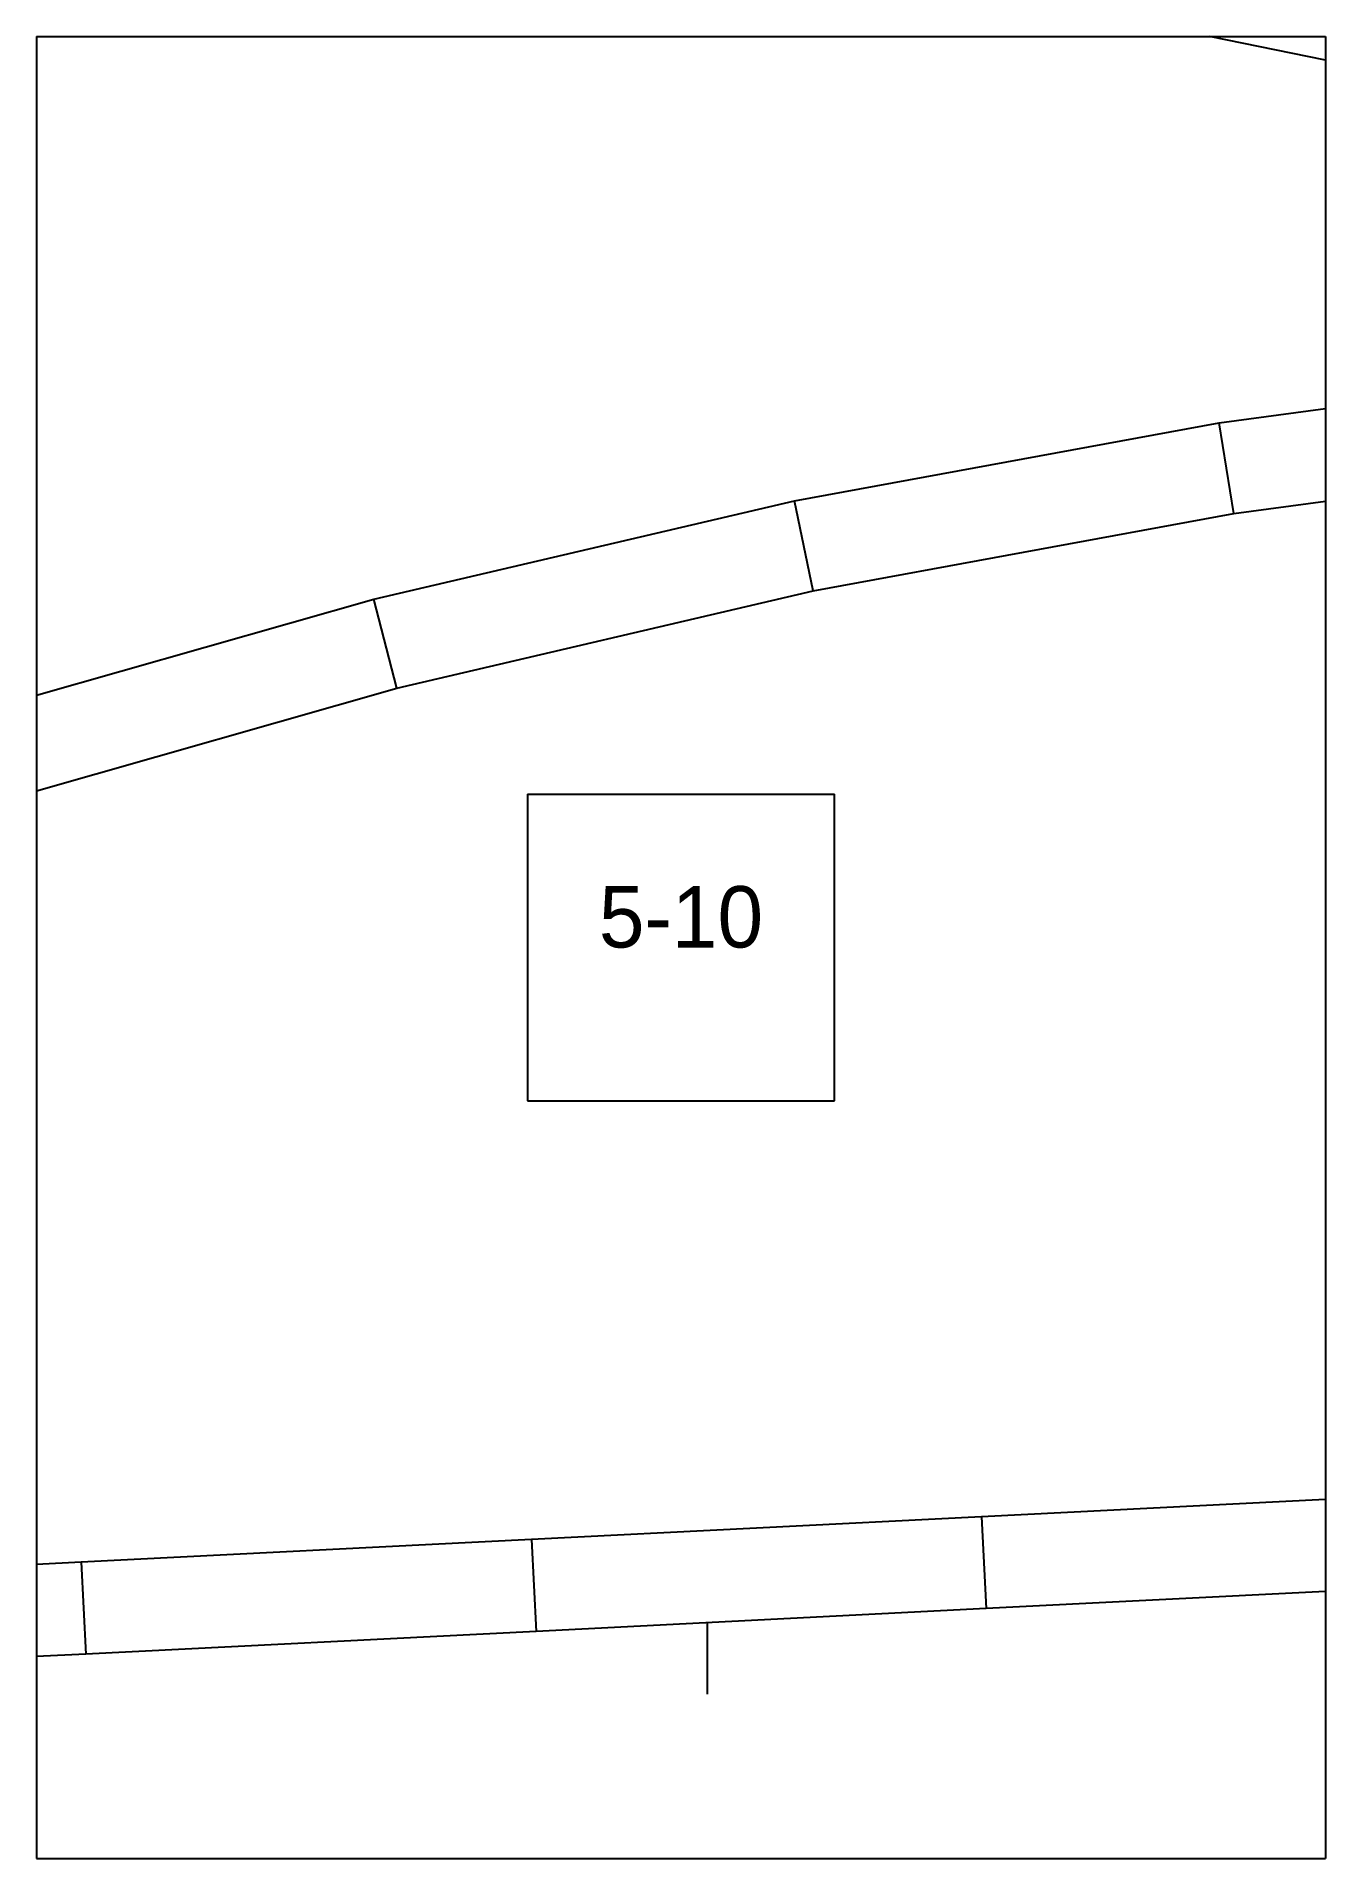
# Paper-space layout 'Plan 5-10' of a CAD drawing. Header units: metres, sheet in millimetres. Extents: x 0 to 210, y 0 to 297.
# The model-space entities are those that its viewports show. They can reach past a viewport. Long polylines and large blocks are cut down to what shows.
import ezdxf
from ezdxf.enums import TextEntityAlignment as Align

# ---------------------------------------------------------------- set-up
doc = ezdxf.new("R2010")
doc.units = ezdxf.units.M
for name, color, linetype in [('default', 7, 'Continuous'), ('TEXTLAYER', 7, 'Continuous'), ('VIEWPORTS', 7, 'Continuous')]:
    doc.layers.add(name, color=color, linetype=linetype)

msp = doc.modelspace()

# ---------------------------------------------------------------- linework, layer by layer
at = {"color": 9}
for p, q in [((1890, -891), (1890, -1188)), ((1890, -891), (1890, -1188)), ((2100, -891), (2100, -1188)), ((2100, -891), (2100, -1188)), ((1680, -1188), (1890, -1188)), ((1680, -1188), (1890, -1188)), ((1890, -1188), (2100, -1188)), ((1890, -1188), (1890, -1485)), ((1890, -1188), (2100, -1188)), ((1890, -1188), (1890, -1485)), ((2100, -1188), (2310, -1188)), ((2100, -1188), (2100, -1485)), ((2100, -1188), (2310, -1188)), ((2100, -1188), (2100, -1485)), ((1970, -1311.5), (2020, -1311.5)), ((1970, -1311.5), (1970, -1361.5)), ((2020, -1361.5), (2020, -1311.5)), ((1970, -1361.5), (2020, -1361.5)), ((1680, -1485), (1890, -1485)), ((1680, -1485), (1890, -1485)), ((1890, -1485), (2100, -1485)), ((1890, -1485), (1890, -1782)), ((1890, -1485), (2100, -1485)), ((1890, -1485), (1890, -1782)), ((2100, -1485), (2310, -1485)), ((2100, -1485), (2100, -1782)), ((2100, -1485), (2310, -1485)), ((2100, -1485), (2100, -1782))]:
    msp.add_line(p, q, dxfattribs=at)
at = {"layer": 'default', "color": 7, "linetype": 'Continuous'}
for p, q in [((2123.36, -1196.68), (2072.95, -1186.33)), ((2082.69, -1250.96), (2152.44, -1241.56)), ((2013.47, -1263.69), (2082.69, -1250.96)), ((2085.05, -1265.78), (2082.69, -1250.96)), ((2085.05, -1265.78), (2154.08, -1256.47)), ((1944.94, -1279.72), (2013.47, -1263.69)), ((2016.54, -1278.38), (2013.47, -1263.69)), ((2016.54, -1278.38), (2085.05, -1265.78)), ((1877.26, -1299), (1944.94, -1279.72)), ((1948.71, -1294.24), (1944.94, -1279.72)), ((1948.71, -1294.24), (2016.54, -1278.38)), ((1881.71, -1313.33), (1948.71, -1294.24)), ((2117.33, -1425.58), (2043.98, -1429.28)), ((2043.98, -1429.28), (1970.64, -1432.99)), ((2043.98, -1429.28), (2044.74, -1444.26)), ((1970.64, -1432.99), (1897.3, -1436.69)), ((1970.64, -1432.99), (1971.4, -1447.97)), ((1897.3, -1436.69), (1824.06, -1440.39)), ((1897.3, -1436.69), (1898.05, -1451.67)), ((2118.09, -1440.56), (2044.74, -1444.26)), ((2044.74, -1444.26), (1971.4, -1447.97)), ((1971.4, -1447.97), (1898.05, -1451.67)), ((1999.25, -1446.56), (1999.25, -1458.18)), ((1898.05, -1451.67), (1824.71, -1455.38))]:
    msp.add_line(p, q, dxfattribs=at)

# ---------------------------------------------------------------- texts
at = {"layer": 'TEXTLAYER', "color": 1}
msp.add_text('5-10', height=10, dxfattribs=at).set_placement((1995, -1336.5), align=Align.CENTER)

psp = doc.layouts.new('Plan 5-10')

# ---------------------------------------------------------------- viewports
at = {"layer": 'VIEWPORTS'}
psp.add_viewport(center=(105, 148.5), size=(210, 297), view_center_point=(1995, -1336.5), view_height=297, dxfattribs=at)

doc.saveas('drawing.dxf')
